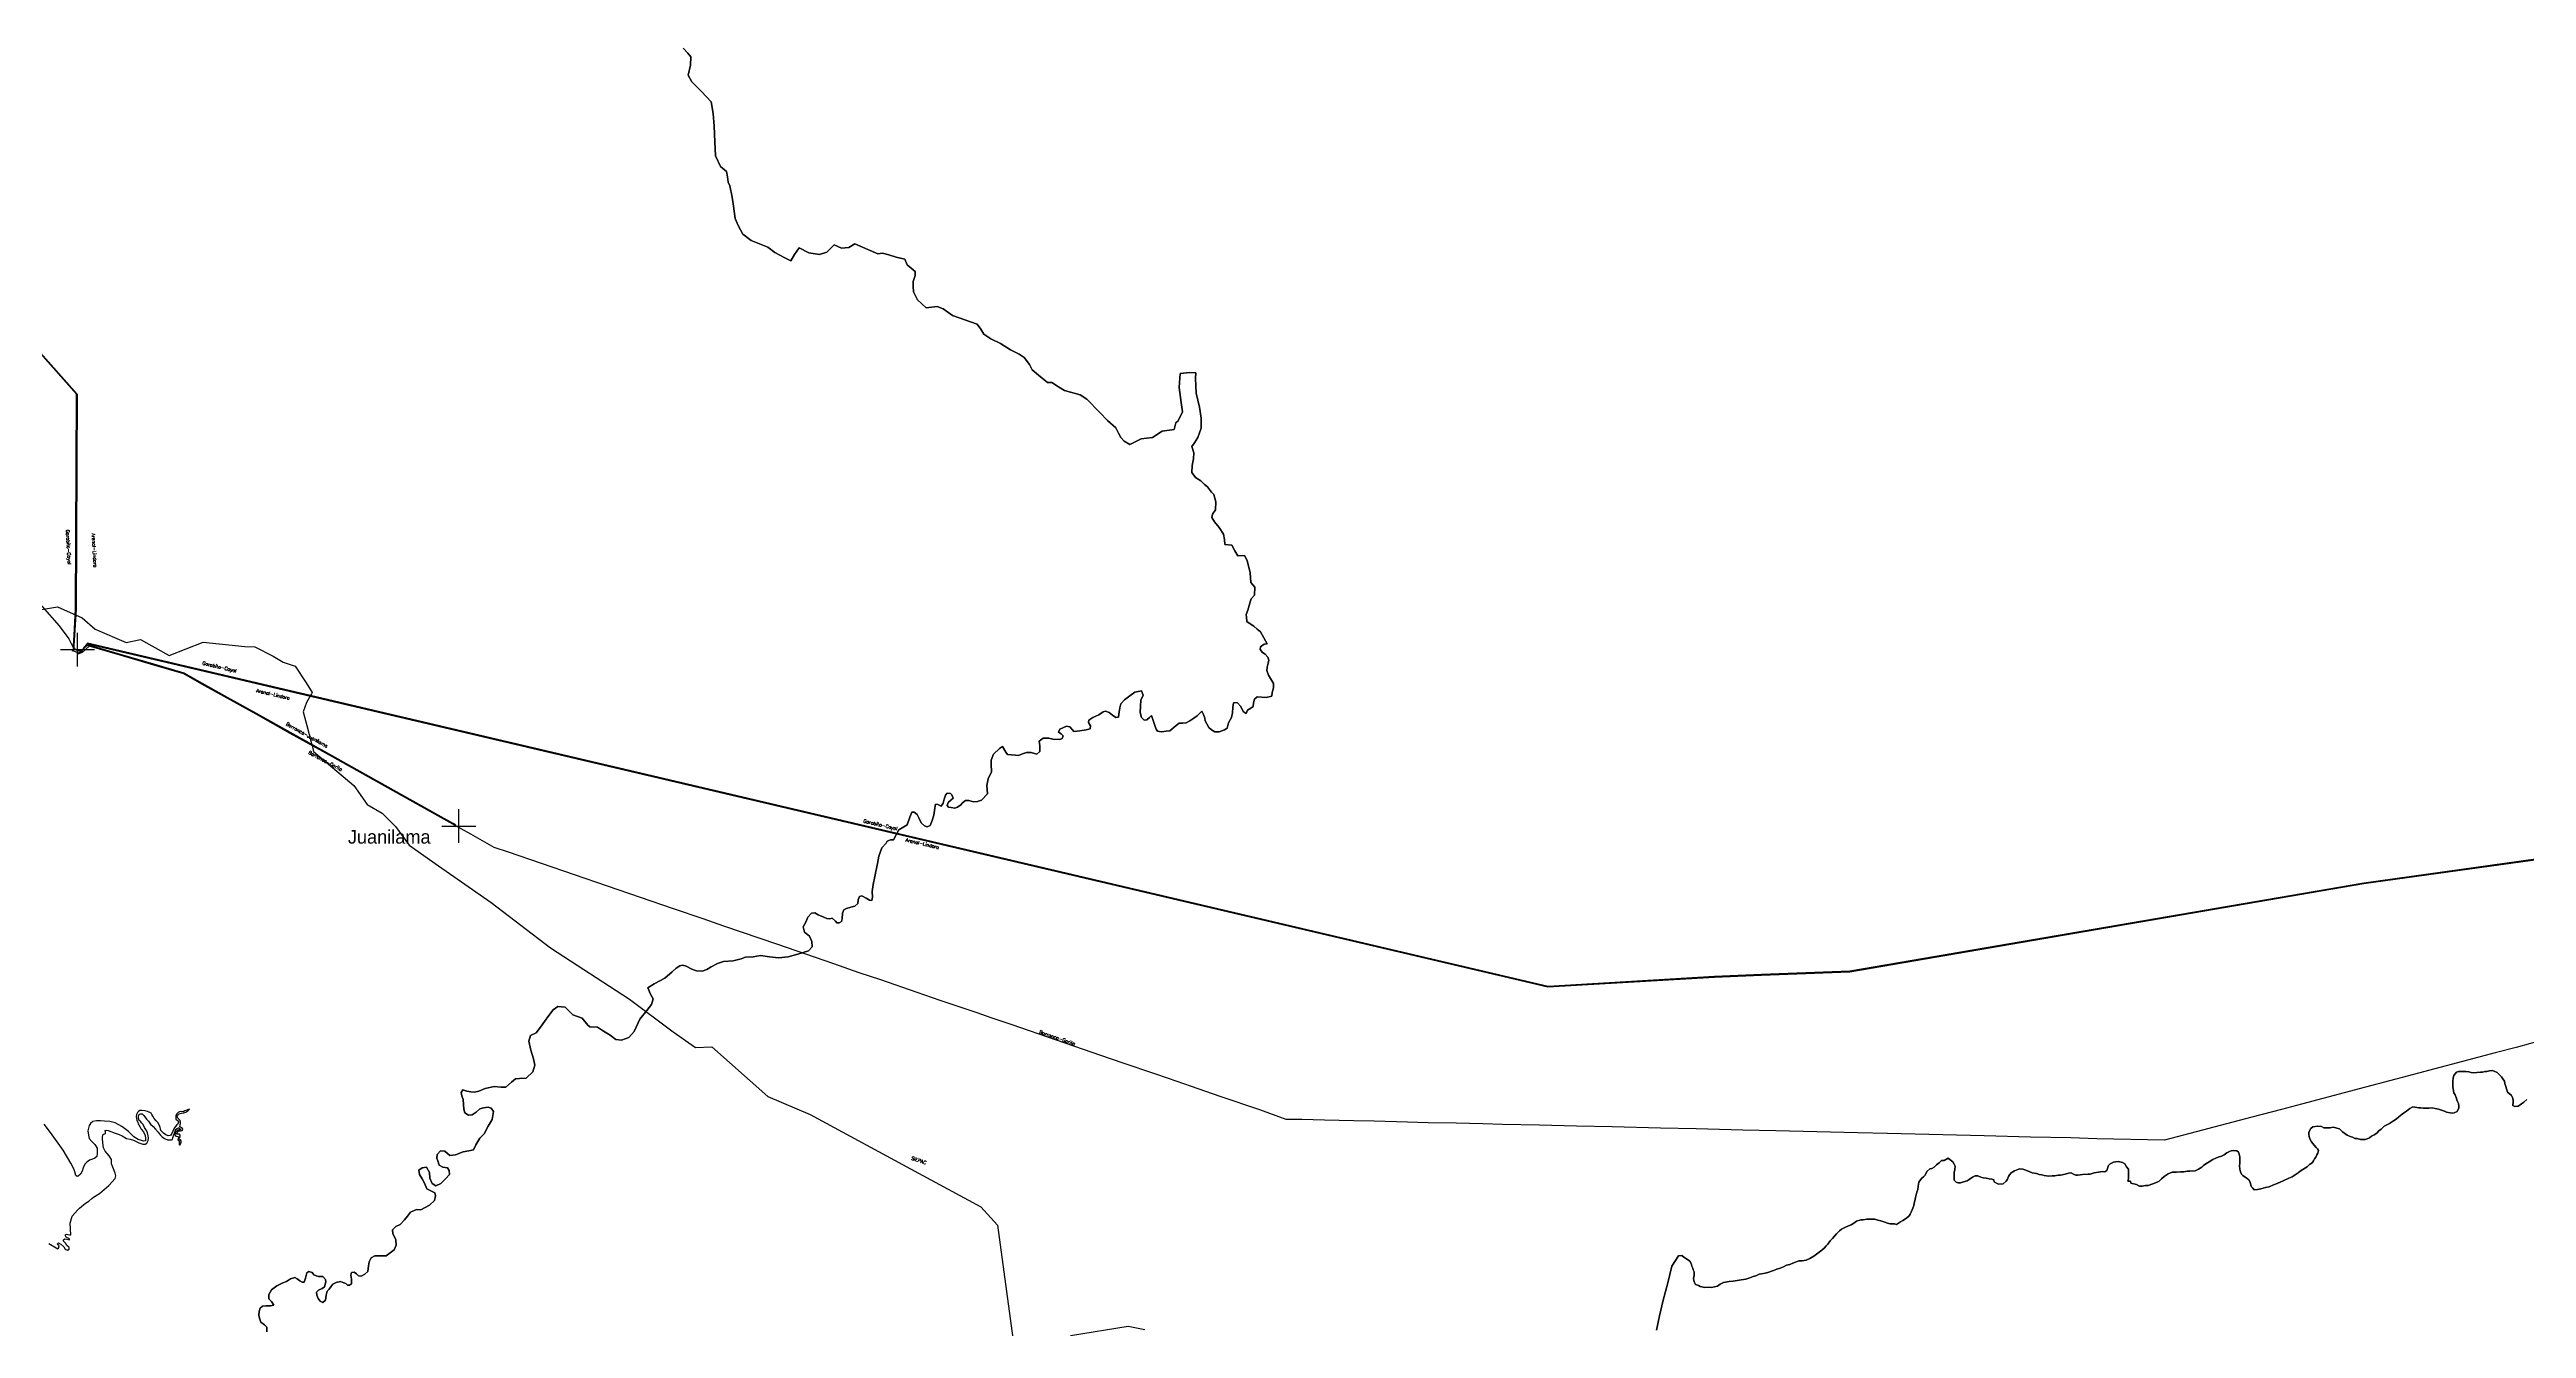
# Model space of a CAD drawing. Extents: x 283583 to 658922, y 889284 to 1241133.
# Drawn here: x 421325 to 457837, y 1094911 to 1113764 of the extents above; entities that cross this region are included whole.
import ezdxf
from ezdxf.enums import TextEntityAlignment as Align

# ---------------------------------------------------------------- set-up
doc = ezdxf.new("R2010")
doc.units = 0
doc.header["$MEASUREMENT"] = 0
for name, color, linetype in [('138 kV', 174, 'Continuous'), ('230 kV', 14, 'Continuous'), ('ALAJUELA', 7, 'Continuous'), ('Circuito', 40, 'Continuous'), ('PUNTARENAS', 7, 'Continuous'), ('SAN JOSE', 7, 'Continuous'), ('Subestaciones', 7, 'Continuous')]:
    doc.layers.add(name, color=color, linetype=linetype)
doc.styles.add('COMPLEX', font='COMPLEX', dxfattribs={"height": 0.2})

# ---------------------------------------------------------------- blocks, each defined once
blk = doc.blocks.new('UNNAMED')
at = {"color": 0}
for p, q in [((-0.5, 0), (0.5, 0)), ((0, -0.5), (0, 0.5))]:
    blk.add_line(p, q, dxfattribs=at)

msp = doc.modelspace()

# ---------------------------------------------------------------- linework, layer by layer
at = {"layer": '138 kV'}
msp.add_lwpolyline([(427315, 1102330), (427275, 1102355), (427274, 1102356), (427100, 1102453), (425737, 1103214), (425500, 1103347), (424878, 1103695), (424376, 1103975), (424136, 1104109), (423904, 1104239), (423578, 1104421), (423310, 1104571), (422865, 1104702), (422369, 1104848), (421906, 1104984), (421825, 1104951)], dxfattribs=at)
at = {"layer": '230 kV'}
for points in [[(421679, 1104950), (421676, 1104979), (421686, 1105131), (421708, 1105515), (421723, 1108683), (417884, 1113009), (417864, 1112995), (417808, 1112952), (417583, 1112668), (417449, 1112597), (417150, 1112440), (417017, 1112371), (416948, 1112205), (416864, 1112003), (416773, 1111786), (416757, 1111507), (416741, 1111216), (416545, 1110943), (416560, 1110912)], [(417887, 1113020), (421732, 1108686), (421717, 1105514), (421694, 1105130), (421685, 1104979), (421683, 1104950), (421664, 1104905)], [(416901, 1110624), (417275, 1110185), (417392, 1110048), (417769, 1109606), (418052, 1109273), (418353, 1108920), (418481, 1108770), (418769, 1108432), (418907, 1108270), (419209, 1107916), (419458, 1107624), (419701, 1107338), (420059, 1106918), (420214, 1106736), (420482, 1106421), (420680, 1106189), (420981, 1105835), (421219, 1105556), (421465, 1105268), (421611, 1105078), (421674, 1104948), (421692, 1104913)], [(421664, 1104905), (421658, 1104892)], [(421664, 1104905), (421750, 1104869), (421797, 1104891), (421888, 1105005), (425024, 1104267), (443413, 1099945), (445869, 1100092), (446563, 1100119), (447864, 1100169), (455438, 1101469), (459167, 1101986), (463526, 1102608), (471106, 1102197), (472621, 1102119), (473461, 1102052), (473861, 1102048), (476344, 1102019), (476592, 1102016), (476588, 1101974), (476564, 1101761), (476610, 1101384), (476563, 1101335), (476570, 1101330), (476604, 1101350)], [(421790, 1104896), (421755, 1104896), (421696, 1104921), (421679, 1104950)], [(421679, 1104950), (421698, 1104925), (421756, 1104901), (421790, 1104896)], [(421679, 1104950), (421700, 1104929), (421758, 1104906), (421790, 1104896)], [(458109, 1099169), (457686, 1099055), (457376, 1098975), (456003, 1098611), (455466, 1098469), (454520, 1098219), (454227, 1098141), (453787, 1098025), (452502, 1097685), (451506, 1097709), (451122, 1097719), (450528, 1097730), (449841, 1097750), (448418, 1097783), (447980, 1097795), (446773, 1097823), (446286, 1097836), (445597, 1097852), (445072, 1097863), (444357, 1097882), (443833, 1097894), (443286, 1097906), (442743, 1097918), (442451, 1097926), (442060, 1097937), (441648, 1097945), (441343, 1097954), (440851, 1097966), (440551, 1097972), (440119, 1097982), (439783, 1097992), (439555, 1097993), (439166, 1098132), (438582, 1098332), (438157, 1098476), (437820, 1098594), (437617, 1098663), (437153, 1098823), (436823, 1098936), (435514, 1099385), (435207, 1099489), (434999, 1099562), (434455, 1099744), (434113, 1099866), (433578, 1100050), (433262, 1100155), (432887, 1100287), (432060, 1100571), (431265, 1100844), (430959, 1100949), (430523, 1101099), (430036, 1101266), (428090, 1101934), (427878, 1102003), (427533, 1102200), (427393, 1102275), (427094, 1102442), (425731, 1103204), (425494, 1103336), (424872, 1103684), (424370, 1103965), (424130, 1104098), (423898, 1104228), (423572, 1104410), (423305, 1104559), (422862, 1104690), (422365, 1104836), (421910, 1104970), (421808, 1104874), (421730, 1104847)], [(459166, 1101995), (455437, 1101477), (447863, 1100178), (446563, 1100128), (445869, 1100101), (443414, 1099953), (425026, 1104276), (421884, 1105015), (421790, 1104896)]]:
    msp.add_lwpolyline(points, dxfattribs=at)
at = {"layer": '230 kV', "color": 16}
for points in [[(421206, 1105512), (421444, 1105548), (421807, 1105385), (421996, 1105222), (422454, 1105021), (422665, 1105067), (423089, 1104831), (423592, 1105028), (424204, 1104962), (424349, 1104959), (424622, 1104823), (424767, 1104734), (424946, 1104674), (425107, 1104427), (425198, 1104288), (425185, 1104267), (425171, 1104242), (425111, 1104140), (425063, 1104000), (425116, 1103798), (425181, 1103556), (425192, 1103515), (425194, 1103508), (425195, 1103503), (425218, 1103417), (425813, 1102913), (426007, 1102634), (426227, 1102508), (426427, 1102313), (426627, 1102036), (427061, 1101730), (427837, 1101189), (428712, 1100522), (429876, 1099768), (430519, 1099283), (430849, 1099053), (431086, 1099061), (431915, 1098330), (432535, 1098066), (434132, 1097199), (435051, 1096703), (435300, 1096436), (435523, 1094770)], [(436374, 1094810), (437227, 1094947), (437471, 1094895)]]:
    msp.add_lwpolyline(points, dxfattribs=at)
at = {"layer": 'ALAJUELA', "color": 241}
for points in [[(424530, 1094864), (424529, 1094930), (424492, 1094963), (424440, 1095004), (424420, 1095061), (424409, 1095106), (424413, 1095160), (424431, 1095210), (424466, 1095242), (424517, 1095246), (424581, 1095246), (424633, 1095254), (424597, 1095310), (424556, 1095346), (424559, 1095413), (424597, 1095483), (424676, 1095542), (424765, 1095584), (424816, 1095604), (424879, 1095641), (424939, 1095664), (424974, 1095645), (425015, 1095611), (425047, 1095592), (425080, 1095594), (425100, 1095655), (425120, 1095731), (425149, 1095753), (425196, 1095738), (425222, 1095704), (425254, 1095689), (425291, 1095677), (425352, 1095679), (425393, 1095634), (425398, 1095598), (425377, 1095527), (425344, 1095498), (425291, 1095477), (425261, 1095446), (425266, 1095404), (425284, 1095352), (425314, 1095312), (425353, 1095294), (425394, 1095326), (425404, 1095400), (425419, 1095459), (425446, 1095492), (425470, 1095525), (425503, 1095566), (425551, 1095588), (425613, 1095606), (425663, 1095586), (425692, 1095573), (425719, 1095550), (425748, 1095550), (425777, 1095571), (425774, 1095638), (425765, 1095696), (425777, 1095738), (425814, 1095739), (425851, 1095719), (425881, 1095688), (425917, 1095682), (425971, 1095711), (426015, 1095750), (426029, 1095834), (426037, 1095895), (426067, 1095952), (426119, 1095981), (426187, 1095982), (426236, 1095981), (426285, 1095984), (426347, 1096026), (426404, 1096071), (426435, 1096139), (426430, 1096219), (426385, 1096312), (426381, 1096364), (426431, 1096413), (426492, 1096445), (426559, 1096513), (426603, 1096566), (426648, 1096627), (426736, 1096663), (426799, 1096662), (426925, 1096727), (427000, 1096797), (427017, 1096868), (427007, 1096910), (426887, 1096969), (426852, 1097053), (426820, 1097115), (426777, 1097183), (426767, 1097244), (426817, 1097281), (426880, 1097288), (426928, 1097211), (426932, 1097125), (426963, 1097046), (427021, 1097016), (427093, 1097046), (427162, 1097117), (427220, 1097181), (427217, 1097241), (427190, 1097278), (427123, 1097290), (427068, 1097318), (427047, 1097380), (427033, 1097424), (427039, 1097475), (427089, 1097529), (427152, 1097524), (427227, 1097462), (427308, 1097469), (427423, 1097516), (427508, 1097530), (427574, 1097546), (427610, 1097618), (427669, 1097715), (427731, 1097782), (427789, 1097895), (427850, 1097993), (427868, 1098111), (427834, 1098159), (427791, 1098173), (427724, 1098164), (427666, 1098147), (427614, 1098099), (427557, 1098062), (427500, 1098055), (427449, 1098088), (427433, 1098144), (427428, 1098212), (427420, 1098285), (427402, 1098339), (427391, 1098388), (427418, 1098430), (427477, 1098407), (427533, 1098401), (427591, 1098394), (427655, 1098409), (427745, 1098447), (427881, 1098479), (427984, 1098468), (428053, 1098469), (428133, 1098540), (428194, 1098589), (428252, 1098597), (428352, 1098600), (428447, 1098696), (428478, 1098794), (428458, 1098888), (428420, 1099014), (428390, 1099147), (428415, 1099229), (428499, 1099270), (428560, 1099351), (428621, 1099436), (428686, 1099523), (428747, 1099606), (428820, 1099659), (428926, 1099648), (429040, 1099536), (429176, 1099486), (429261, 1099381), (429289, 1099357), (429403, 1099352), (429493, 1099296), (429590, 1099233), (429671, 1099173), (429758, 1099162), (429864, 1099200), (429945, 1099289), (430028, 1099473), (430130, 1099600), (430197, 1099689), (430222, 1099770), (430183, 1099839), (430143, 1099935), (430237, 1099994), (430395, 1100073), (430503, 1100170), (430564, 1100223), (430616, 1100259), (430659, 1100269), (430709, 1100252), (430792, 1100207), (430862, 1100182), (430945, 1100176), (431013, 1100202), (431076, 1100241), (431173, 1100290), (431258, 1100319), (431401, 1100329), (431522, 1100362), (431586, 1100383), (431699, 1100392), (431806, 1100410), (431936, 1100389), (432070, 1100375), (432214, 1100391), (432356, 1100430), (432511, 1100477), (432565, 1100538), (432564, 1100616), (432526, 1100694), (432455, 1100755), (432434, 1100831), (432473, 1100903), (432505, 1100973), (432556, 1101032), (432607, 1101040), (432656, 1101011), (432738, 1100973), (432781, 1100956), (432828, 1100950), (432863, 1100960), (432911, 1100916), (432929, 1100892), (432966, 1100892), (433001, 1100912), (433010, 1100952), (433016, 1101035), (433036, 1101081), (433074, 1101104), (433139, 1101123), (433198, 1101135), (433240, 1101175), (433247, 1101230), (433263, 1101281), (433301, 1101291), (433365, 1101252), (433412, 1101223), (433448, 1101218), (433454, 1101268), (433453, 1101354), (433465, 1101458), (433490, 1101576), (433529, 1101764), (433549, 1101873), (433595, 1101995), (433660, 1102063), (433673, 1102097), (433722, 1102113), (433765, 1102112), (433845, 1102262), (433965, 1102336), (434005, 1102448), (434035, 1102523), (434072, 1102523), (434116, 1102488), (434146, 1102431), (434174, 1102364), (434221, 1102322), (434263, 1102307), (434306, 1102325), (434334, 1102401), (434360, 1102477), (434377, 1102579), (434387, 1102640), (434421, 1102635), (434468, 1102611), (434500, 1102653), (434514, 1102716), (434531, 1102771), (434555, 1102804), (434604, 1102798), (434625, 1102780), (434644, 1102727), (434609, 1102699), (434571, 1102664), (434557, 1102622), (434578, 1102598), (434617, 1102589), (434669, 1102582), (434710, 1102598), (434759, 1102629), (434783, 1102658), (434826, 1102693), (434876, 1102692), (434943, 1102674), (435005, 1102679), (435064, 1102698), (435152, 1102793), (435142, 1102915), (435161, 1103012), (435211, 1103116), (435204, 1103230), (435207, 1103291), (435240, 1103379), (435327, 1103461), (435372, 1103488), (435420, 1103407), (435448, 1103370), (435564, 1103360), (435610, 1103358), (435667, 1103380), (435726, 1103402), (435795, 1103401), (435845, 1103385), (435880, 1103375), (435924, 1103417), (435923, 1103499), (435911, 1103570), (435974, 1103615), (436057, 1103615), (436115, 1103599), (436220, 1103595), (436252, 1103609), (436265, 1103647), (436235, 1103678), (436197, 1103703), (436218, 1103744), (436264, 1103763), (436317, 1103789), (436364, 1103782), (436398, 1103741), (436426, 1103712), (436512, 1103723), (436604, 1103736), (436663, 1103751), (436671, 1103796), (436640, 1103844), (436647, 1103880), (436705, 1103917), (436794, 1103956), (436855, 1104000), (436893, 1104010), (436943, 1103989), (436995, 1103951), (437045, 1103919), (437083, 1103924), (437089, 1103966), (437101, 1104061), (437115, 1104117), (437173, 1104180), (437250, 1104238), (437324, 1104293), (437373, 1104301), (437423, 1104310), (437444, 1104247), (437414, 1104173), (437409, 1104086), (437402, 1103993), (437422, 1103919), (437460, 1103878), (437501, 1103884), (437541, 1103918), (437570, 1103945), (437616, 1103799), (437638, 1103746), (437655, 1103718), (437716, 1103707), (437785, 1103714), (437841, 1103723), (437933, 1103798), (437977, 1103835), (438028, 1103835), (438078, 1103841), (438133, 1103867), (438194, 1103910), (438241, 1103944), (438309, 1104010), (438336, 1103963), (438354, 1103908), (438362, 1103869), (438385, 1103825), (438414, 1103768), (438455, 1103738), (438501, 1103706), (438568, 1103707), (438644, 1103736), (438686, 1103762), (438703, 1103839), (438746, 1103919), (438764, 1103988), (438766, 1104063), (438779, 1104133), (438832, 1104139), (438887, 1104080), (438920, 1104008), (438964, 1103979), (438986, 1104028), (439035, 1104054), (439068, 1104078), (439071, 1104136), (439087, 1104190), (439126, 1104221), (439258, 1104214), (439341, 1104230), (439349, 1104286), (439366, 1104355), (439365, 1104418), (439294, 1104542), (439271, 1104613), (439274, 1104659), (439289, 1104720), (439300, 1104762), (439286, 1104807), (439244, 1104852), (439203, 1104877), (439171, 1104921), (439178, 1104960), (439230, 1104998), (439272, 1105005), (439174, 1105179), (439124, 1105222), (439077, 1105265), (439024, 1105299), (438976, 1105332), (438967, 1105397), (438964, 1105438), (438987, 1105501), (439020, 1105602), (439027, 1105636), (439036, 1105667), (439088, 1105723), (439092, 1105841), (439034, 1105908), (439023, 1106050), (438980, 1106232), (438941, 1106304), (438842, 1106303), (438797, 1106373), (438752, 1106458), (438652, 1106470), (438644, 1106544), (438631, 1106619), (438568, 1106719), (438496, 1106801), (438459, 1106866), (438467, 1106917), (438514, 1106981), (438517, 1107098), (438489, 1107205), (438451, 1107241), (438392, 1107317), (438352, 1107353), (438298, 1107406), (438218, 1107454), (438164, 1107531), (438166, 1107633), (438188, 1107731), (438192, 1107821), (438161, 1107913), (438201, 1107968), (438254, 1108045), (438302, 1108183), (438301, 1108329), (438276, 1108492), (438227, 1108698), (438217, 1108914), (438220, 1108999), (438133, 1109005), (437993, 1108991), (437979, 1108783), (438004, 1108560), (438025, 1108423), (437961, 1108290), (437927, 1108262), (437901, 1108164), (437725, 1108140), (437583, 1108047), (437418, 1108025), (437250, 1107942), (437167, 1107990), (437115, 1108045), (437081, 1108109), (437044, 1108190), (436920, 1108296), (436806, 1108414), (436614, 1108611), (436515, 1108672), (436284, 1108740), (436197, 1108794), (436100, 1108857), (436036, 1108856), (435904, 1108964), (435811, 1109042), (435771, 1109123), (435691, 1109227), (435618, 1109275), (435492, 1109336), (435344, 1109433), (435200, 1109501), (435096, 1109571), (435055, 1109644), (434998, 1109717), (434637, 1109844), (434496, 1109940), (434411, 1109974), (434247, 1109959), (434118, 1110077), (434059, 1110194), (434055, 1110274), (434055, 1110343), (434087, 1110431), (434085, 1110492), (433965, 1110592), (433935, 1110672), (433807, 1110704), (433697, 1110739), (433603, 1110762), (433534, 1110755), (433389, 1110819), (433194, 1110902), (433106, 1110846), (432998, 1110836), (432891, 1110887), (432781, 1110777), (432673, 1110741), (432519, 1110769), (432377, 1110839), (432307, 1110745), (432252, 1110649), (432164, 1110692), (432016, 1110772), (431915, 1110852), (431669, 1110949), (431547, 1111041), (431478, 1111172), (431431, 1111276), (431409, 1111453), (431389, 1111589), (431353, 1111753), (431329, 1111807), (431317, 1111887), (431303, 1111965), (431217, 1112040), (431140, 1112195), (431132, 1112406), (431121, 1112634), (431107, 1112823), (431079, 1112992), (430935, 1113148), (430791, 1113290), (430740, 1113389), (430771, 1113533), (430777, 1113658), (430733, 1113712), (430666, 1113784)], [(457844, 1098286), (457798, 1098245), (457745, 1098207), (457713, 1098187), (457667, 1098185), (457636, 1098196), (457641, 1098251), (457640, 1098280), (457631, 1098314), (457616, 1098344), (457576, 1098380), (457555, 1098397), (457545, 1098428), (457526, 1098493), (457520, 1098524), (457512, 1098555), (457488, 1098593), (457470, 1098619), (457440, 1098649), (457407, 1098687), (457360, 1098706), (457330, 1098714), (457293, 1098709), (457254, 1098699), (457223, 1098699), (457189, 1098689), (457160, 1098689), (457103, 1098685), (457062, 1098682), (457022, 1098684), (456986, 1098694), (456943, 1098698), (456912, 1098698), (456871, 1098698), (456833, 1098701), (456804, 1098689), (456767, 1098642), (456757, 1098608), (456752, 1098557), (456752, 1098477), (456760, 1098414), (456768, 1098384), (456786, 1098353), (456799, 1098315), (456810, 1098284), (456820, 1098256), (456836, 1098229), (456840, 1098192), (456840, 1098162), (456817, 1098111), (456770, 1098088), (456742, 1098087), (456712, 1098090), (456658, 1098102), (456627, 1098116), (456571, 1098136), (456541, 1098145), (456492, 1098156), (456446, 1098165), (456399, 1098161), (456350, 1098158), (456317, 1098158), (456282, 1098165), (456252, 1098165), (456164, 1098180), (456117, 1098153), (456094, 1098135), (456066, 1098116), (456023, 1098087), (456003, 1098069), (455956, 1098030), (455914, 1097997), (455875, 1097971), (455816, 1097931), (455740, 1097894), (455697, 1097851), (455660, 1097824), (455630, 1097791), (455592, 1097765), (455551, 1097744), (455522, 1097722), (455489, 1097707), (455461, 1097696), (455433, 1097696), (455390, 1097698), (455343, 1097711), (455305, 1097714), (455274, 1097729), (455236, 1097742), (455196, 1097761), (455161, 1097784), (455123, 1097810), (455082, 1097852), (454986, 1097880), (454942, 1097871), (454911, 1097870), (454880, 1097870), (454852, 1097871), (454814, 1097889), (454763, 1097893), (454687, 1097882), (454657, 1097859), (454631, 1097803), (454631, 1097770), (454635, 1097739), (454644, 1097707), (454669, 1097661), (454688, 1097636), (454709, 1097613), (454737, 1097579), (454758, 1097561), (454771, 1097533), (454760, 1097494), (454745, 1097470), (454731, 1097438), (454714, 1097413), (454696, 1097384), (454677, 1097355), (454638, 1097327), (454605, 1097296), (454581, 1097281), (454501, 1097230), (454472, 1097206), (454440, 1097185), (454412, 1097165), (454384, 1097146), (454333, 1097128), (454251, 1097088), (454204, 1097066), (454139, 1097037), (454108, 1097031), (454042, 1097000), (453992, 1096990), (453923, 1096970), (453874, 1096961), (453822, 1096957), (453801, 1096978), (453782, 1096998), (453774, 1097026), (453762, 1097067), (453743, 1097104), (453720, 1097123), (453690, 1097141), (453655, 1097167), (453636, 1097187), (453621, 1097221), (453611, 1097261), (453607, 1097307), (453611, 1097348), (453613, 1097396), (453611, 1097443), (453604, 1097480), (453590, 1097509), (453565, 1097531), (453520, 1097535), (453486, 1097530), (453457, 1097522), (453419, 1097501), (453383, 1097469), (453342, 1097453), (453291, 1097435), (453257, 1097423), (453215, 1097402), (453160, 1097370), (453108, 1097340), (453074, 1097314), (453050, 1097291), (453027, 1097276), (453003, 1097259), (452951, 1097234), (452876, 1097228), (452834, 1097228), (452787, 1097218), (452739, 1097221), (452677, 1097214), (452616, 1097214), (452553, 1097192), (452496, 1097151), (452455, 1097117), (452421, 1097085), (452392, 1097067), (452329, 1097045), (452261, 1097020), (452223, 1097020), (452172, 1097008), (452132, 1097010), (452086, 1097033), (452006, 1097051), (452000, 1097084), (451963, 1097081), (451968, 1097119), (451972, 1097145), (451972, 1097258), (451942, 1097293), (451915, 1097338), (451880, 1097357), (451824, 1097375), (451778, 1097369), (451747, 1097362), (451699, 1097337), (451672, 1097310), (451668, 1097282), (451649, 1097240), (451624, 1097219), (451587, 1097225), (451530, 1097214), (451465, 1097204), (451403, 1097185), (451374, 1097185), (451292, 1097179), (451226, 1097171), (451196, 1097171), (451160, 1097188), (451127, 1097204), (451085, 1097202), (451035, 1097185), (450968, 1097173), (450935, 1097172), (450885, 1097163), (450844, 1097160), (450792, 1097155), (450762, 1097160), (450725, 1097167), (450694, 1097176), (450653, 1097182), (450613, 1097196), (450550, 1097204), (450518, 1097218), (450459, 1097246), (450412, 1097259), (450369, 1097263), (450337, 1097253), (450291, 1097235), (450242, 1097206), (450215, 1097178), (450201, 1097151), (450189, 1097113), (450168, 1097081), (450125, 1097045), (450052, 1097038), (450025, 1097051), (449992, 1097074), (449985, 1097101), (449958, 1097112), (449917, 1097118), (449874, 1097125), (449826, 1097130), (449796, 1097141), (449750, 1097160), (449711, 1097160), (449672, 1097140), (449622, 1097109), (449590, 1097086), (449537, 1097071), (449495, 1097057), (449462, 1097056), (449428, 1097066), (449400, 1097096), (449400, 1097138), (449402, 1097167), (449402, 1097208), (449411, 1097255), (449413, 1097306), (449403, 1097334), (449383, 1097367), (449342, 1097398), (449314, 1097423), (449252, 1097387), (449216, 1097386), (449178, 1097355), (449142, 1097323), (449104, 1097291), (449070, 1097269), (449042, 1097263), (448997, 1097224), (448972, 1097173), (448950, 1097146), (448926, 1097129), (448903, 1097100), (448879, 1097066), (448869, 1097011), (448864, 1096959), (448850, 1096921), (448842, 1096882), (448831, 1096843), (448820, 1096795), (448811, 1096758), (448806, 1096725), (448792, 1096683), (448768, 1096627), (448754, 1096597), (448738, 1096573), (448698, 1096536), (448644, 1096501), (448610, 1096483), (448549, 1096445), (448522, 1096456), (448459, 1096456), (448419, 1096463), (448380, 1096477), (448321, 1096496), (448275, 1096507), (448231, 1096523), (448182, 1096521), (448143, 1096521), (448114, 1096523), (448057, 1096515), (448025, 1096513), (447959, 1096491), (447921, 1096464), (447884, 1096441), (447841, 1096425), (447788, 1096399), (447742, 1096375), (447712, 1096352), (447667, 1096306), (447638, 1096270), (447605, 1096238), (447575, 1096203), (447537, 1096156), (447516, 1096130), (447487, 1096099), (447449, 1096066), (447330, 1095976), (447273, 1095945), (447217, 1095919), (447159, 1095909), (447113, 1095906), (447064, 1095891), (447023, 1095873), (446976, 1095854), (446928, 1095842), (446885, 1095822), (446836, 1095802), (446788, 1095784), (446739, 1095765), (446656, 1095736), (446616, 1095725), (446563, 1095715), (446528, 1095712), (446476, 1095686), (446436, 1095679), (446390, 1095660), (446331, 1095638), (446263, 1095630), (446201, 1095619), (446144, 1095607), (446086, 1095604), (446001, 1095591), (445953, 1095562), (445911, 1095536), (445868, 1095524), (445826, 1095514), (445783, 1095521), (445726, 1095516), (445656, 1095529), (445632, 1095545), (445588, 1095560), (445574, 1095587), (445561, 1095616), (445559, 1095649), (445569, 1095690), (445568, 1095745), (445555, 1095774), (445549, 1095801), (445536, 1095831), (445523, 1095870), (445502, 1095905), (445456, 1095937), (445417, 1095961), (445384, 1095988), (445339, 1095980), (445240, 1095829), (445179, 1095582), (445111, 1095330), (445057, 1095098), (445015, 1094885)]]:
    msp.add_lwpolyline(points, dxfattribs=at)
at = {"layer": 'PUNTARENAS', "color": 241}
for points in [[(430666, 1113784), (430733, 1113712), (430777, 1113658), (430771, 1113533), (430740, 1113389), (430791, 1113290), (430935, 1113148), (431079, 1112992), (431107, 1112823), (431121, 1112634), (431132, 1112406), (431140, 1112195), (431217, 1112040), (431303, 1111965), (431317, 1111887), (431329, 1111807), (431353, 1111753), (431389, 1111589), (431409, 1111453), (431431, 1111276), (431478, 1111172), (431547, 1111041), (431669, 1110949), (431915, 1110852), (432016, 1110772), (432164, 1110692), (432252, 1110649), (432307, 1110745), (432377, 1110839), (432519, 1110769), (432673, 1110741), (432781, 1110777), (432891, 1110887), (432998, 1110836), (433106, 1110846), (433194, 1110902), (433389, 1110819), (433534, 1110755), (433603, 1110762), (433697, 1110739), (433807, 1110704), (433935, 1110672), (433965, 1110592), (434085, 1110492), (434087, 1110431), (434055, 1110343), (434055, 1110274), (434059, 1110194), (434118, 1110077), (434247, 1109959), (434411, 1109974), (434496, 1109940), (434637, 1109844), (434998, 1109717), (435055, 1109644), (435096, 1109571), (435200, 1109501), (435344, 1109433), (435492, 1109336), (435618, 1109275), (435691, 1109227), (435771, 1109123), (435811, 1109042), (435904, 1108964), (436036, 1108856), (436100, 1108857), (436197, 1108794), (436284, 1108740), (436515, 1108672), (436614, 1108611), (436806, 1108414), (436920, 1108296), (437044, 1108190), (437081, 1108109), (437115, 1108045), (437167, 1107990), (437250, 1107942), (437418, 1108025), (437583, 1108047), (437725, 1108140), (437901, 1108164), (437927, 1108262), (437961, 1108290), (438025, 1108423), (438004, 1108560), (437979, 1108783), (437993, 1108991), (438133, 1109005), (438220, 1108999), (438217, 1108914), (438227, 1108698), (438276, 1108492), (438301, 1108329), (438302, 1108183), (438254, 1108045), (438201, 1107968), (438161, 1107913), (438192, 1107821), (438188, 1107731), (438166, 1107633), (438164, 1107531), (438218, 1107454), (438298, 1107406), (438352, 1107353), (438392, 1107317), (438451, 1107241), (438489, 1107205), (438517, 1107098), (438514, 1106981), (438467, 1106917), (438459, 1106866), (438496, 1106801), (438568, 1106719), (438631, 1106619), (438644, 1106544), (438652, 1106470), (438752, 1106458), (438797, 1106373), (438842, 1106303), (438941, 1106304), (438980, 1106232), (439023, 1106050), (439034, 1105908), (439092, 1105841), (439088, 1105723), (439036, 1105667), (439027, 1105636), (439020, 1105602), (438987, 1105501), (438964, 1105438), (438967, 1105397), (438976, 1105332), (439024, 1105299), (439077, 1105265), (439124, 1105222), (439174, 1105179), (439272, 1105005), (439230, 1104998), (439178, 1104960), (439171, 1104921), (439203, 1104877), (439244, 1104852), (439286, 1104807), (439300, 1104762), (439289, 1104720), (439274, 1104659), (439271, 1104613), (439294, 1104542), (439365, 1104418), (439366, 1104355), (439349, 1104286), (439341, 1104230), (439258, 1104214), (439126, 1104221), (439087, 1104190), (439071, 1104136), (439068, 1104078), (439035, 1104054), (438986, 1104028), (438964, 1103979), (438920, 1104008), (438887, 1104080), (438832, 1104139), (438779, 1104133), (438766, 1104063), (438764, 1103988), (438746, 1103919), (438703, 1103839), (438686, 1103762), (438644, 1103736), (438568, 1103707), (438501, 1103706), (438455, 1103738), (438414, 1103768), (438385, 1103825), (438362, 1103869), (438354, 1103908), (438336, 1103963), (438309, 1104010), (438241, 1103944), (438194, 1103910), (438133, 1103867), (438078, 1103841), (438028, 1103835), (437977, 1103835), (437933, 1103798), (437841, 1103723), (437785, 1103714), (437716, 1103707), (437655, 1103718), (437638, 1103746), (437616, 1103799), (437570, 1103945), (437541, 1103918), (437501, 1103884), (437460, 1103878), (437422, 1103919), (437402, 1103993), (437409, 1104086), (437414, 1104173), (437444, 1104247), (437423, 1104310), (437373, 1104301), (437324, 1104293), (437250, 1104238), (437173, 1104180), (437115, 1104117), (437101, 1104061), (437089, 1103966), (437083, 1103924), (437045, 1103919), (436995, 1103951), (436943, 1103989), (436893, 1104010), (436855, 1104000), (436794, 1103956), (436705, 1103917), (436647, 1103880), (436640, 1103844), (436671, 1103796), (436663, 1103751), (436604, 1103736), (436512, 1103723), (436426, 1103712), (436398, 1103741), (436364, 1103782), (436317, 1103789), (436264, 1103763), (436218, 1103744), (436197, 1103703), (436235, 1103678), (436265, 1103647), (436252, 1103609), (436220, 1103595), (436115, 1103599), (436057, 1103615), (435974, 1103615), (435911, 1103570), (435923, 1103499), (435924, 1103417), (435880, 1103375), (435845, 1103385), (435795, 1103401), (435726, 1103402), (435667, 1103380), (435610, 1103358), (435564, 1103360), (435448, 1103370), (435420, 1103407), (435372, 1103488), (435327, 1103461), (435240, 1103379), (435207, 1103291), (435204, 1103230), (435211, 1103116), (435161, 1103012), (435142, 1102915), (435152, 1102793), (435064, 1102698), (435005, 1102679), (434943, 1102674), (434876, 1102692), (434826, 1102693), (434783, 1102658), (434759, 1102629), (434710, 1102598), (434669, 1102582), (434617, 1102589), (434578, 1102598), (434557, 1102622), (434571, 1102664), (434609, 1102699), (434644, 1102727), (434625, 1102780), (434604, 1102798), (434555, 1102804), (434531, 1102771), (434514, 1102716), (434500, 1102653), (434468, 1102611), (434421, 1102635), (434387, 1102640), (434377, 1102579), (434360, 1102477), (434334, 1102401), (434306, 1102325), (434263, 1102307), (434221, 1102322), (434174, 1102364), (434146, 1102431), (434116, 1102488), (434072, 1102523), (434035, 1102523), (434005, 1102448), (433965, 1102336), (433845, 1102262), (433765, 1102112), (433722, 1102113), (433673, 1102097), (433660, 1102063), (433595, 1101995), (433549, 1101873), (433529, 1101764), (433490, 1101576), (433465, 1101458), (433453, 1101354), (433454, 1101268), (433448, 1101218), (433412, 1101223), (433365, 1101252), (433301, 1101291), (433263, 1101281), (433247, 1101230), (433240, 1101175), (433198, 1101135), (433139, 1101123), (433074, 1101104), (433036, 1101081), (433016, 1101035), (433010, 1100952), (433001, 1100912), (432966, 1100892), (432929, 1100892), (432911, 1100916), (432863, 1100960), (432828, 1100950), (432781, 1100956), (432738, 1100973), (432656, 1101011), (432607, 1101040), (432556, 1101032), (432505, 1100973), (432473, 1100903), (432434, 1100831), (432455, 1100755), (432526, 1100694), (432564, 1100616), (432565, 1100538), (432511, 1100477), (432356, 1100430), (432214, 1100391), (432070, 1100375), (431936, 1100389), (431806, 1100410), (431699, 1100392), (431586, 1100383), (431522, 1100362), (431401, 1100329), (431258, 1100319), (431173, 1100290), (431076, 1100241), (431013, 1100202), (430945, 1100176), (430862, 1100182), (430792, 1100207), (430709, 1100252), (430659, 1100269), (430616, 1100259), (430564, 1100223), (430503, 1100170), (430395, 1100073), (430237, 1099994), (430143, 1099935), (430183, 1099839), (430222, 1099770), (430197, 1099689), (430130, 1099600), (430028, 1099473), (429945, 1099289), (429864, 1099200), (429758, 1099162), (429671, 1099173), (429590, 1099233), (429493, 1099296), (429403, 1099352), (429289, 1099357), (429261, 1099381), (429176, 1099486), (429040, 1099536), (428926, 1099648), (428820, 1099659), (428747, 1099606), (428686, 1099523), (428621, 1099436), (428560, 1099351), (428499, 1099270), (428415, 1099229), (428390, 1099147), (428420, 1099014), (428458, 1098888), (428478, 1098794), (428447, 1098696), (428352, 1098600), (428252, 1098597), (428194, 1098589), (428133, 1098540), (428053, 1098469), (427984, 1098468), (427881, 1098479), (427745, 1098447), (427655, 1098409), (427591, 1098394), (427533, 1098401), (427477, 1098407), (427418, 1098430), (427391, 1098388), (427402, 1098339), (427420, 1098285), (427428, 1098212), (427433, 1098144), (427449, 1098088), (427500, 1098055), (427557, 1098062), (427614, 1098099), (427666, 1098147), (427724, 1098164), (427791, 1098173), (427834, 1098159), (427868, 1098111), (427850, 1097993), (427789, 1097895), (427731, 1097782), (427669, 1097715), (427610, 1097618), (427574, 1097546), (427508, 1097530), (427423, 1097516), (427308, 1097469), (427227, 1097462), (427152, 1097524), (427089, 1097529), (427039, 1097475), (427033, 1097424), (427047, 1097380), (427068, 1097318), (427123, 1097290), (427190, 1097278), (427217, 1097241), (427220, 1097181), (427162, 1097117), (427093, 1097046), (427021, 1097016), (426963, 1097046), (426932, 1097125), (426928, 1097211), (426880, 1097288), (426817, 1097281), (426767, 1097244), (426777, 1097183), (426820, 1097115), (426852, 1097053), (426887, 1096969), (427007, 1096910), (427017, 1096868), (427000, 1096797), (426925, 1096727), (426799, 1096662), (426736, 1096663), (426648, 1096627), (426603, 1096566), (426559, 1096513), (426492, 1096445), (426431, 1096413), (426381, 1096364), (426385, 1096312), (426430, 1096219), (426435, 1096139), (426404, 1096071), (426347, 1096026), (426285, 1095984), (426236, 1095981), (426187, 1095982), (426119, 1095981), (426067, 1095952), (426037, 1095895), (426029, 1095834), (426015, 1095750), (425971, 1095711), (425917, 1095682), (425881, 1095688), (425851, 1095719), (425814, 1095739), (425777, 1095738), (425765, 1095696), (425774, 1095638), (425777, 1095571), (425748, 1095550), (425719, 1095550), (425692, 1095573), (425663, 1095586), (425613, 1095606), (425551, 1095588), (425503, 1095566), (425470, 1095525), (425446, 1095492), (425419, 1095459), (425404, 1095400), (425394, 1095326), (425353, 1095294), (425314, 1095312), (425284, 1095352), (425266, 1095404), (425261, 1095446), (425291, 1095477), (425344, 1095498), (425377, 1095527), (425398, 1095598), (425393, 1095634), (425352, 1095679), (425291, 1095677), (425254, 1095689), (425222, 1095704), (425196, 1095738), (425149, 1095753), (425120, 1095731), (425100, 1095655), (425080, 1095594), (425047, 1095592), (425015, 1095611), (424974, 1095645), (424939, 1095664), (424879, 1095641), (424816, 1095604), (424765, 1095584), (424676, 1095542), (424597, 1095483), (424559, 1095413), (424556, 1095346), (424597, 1095310), (424633, 1095254), (424581, 1095246), (424517, 1095246), (424466, 1095242), (424431, 1095210), (424413, 1095160), (424409, 1095106), (424420, 1095061), (424440, 1095004), (424492, 1094963), (424529, 1094930), (424530, 1094864)], [(421313, 1096166), (421448, 1096087), (421457, 1096096), (421466, 1096129), (421438, 1096152), (421457, 1096175), (421494, 1096152), (421536, 1096115), (421554, 1096078), (421591, 1096064), (421615, 1096082), (421615, 1096105), (421573, 1096138), (421564, 1096166), (421531, 1096198), (421531, 1096217), (421550, 1096235), (421582, 1096226), (421619, 1096217), (421619, 1096231), (421568, 1096258), (421554, 1096286), (421568, 1096300), (421619, 1096291), (421638, 1096291), (421629, 1096462), (421661, 1096569), (421736, 1096657), (421755, 1096676), (421765, 1096683), (421854, 1096756), (421905, 1096786), (421950, 1096825), (421975, 1096848), (422061, 1096901), (422198, 1097018), (422291, 1097121), (422302, 1097160), (422294, 1097200), (422266, 1097264), (422241, 1097339), (422238, 1097404), (422204, 1097454), (422143, 1097527), (422123, 1097574), (422110, 1097650), (422104, 1097711), (422104, 1097733), (422115, 1097775), (422138, 1097778), (422152, 1097784), (422152, 1097803), (422143, 1097828), (422160, 1097834), (422191, 1097831), (422230, 1097814), (422277, 1097795), (422350, 1097769), (422397, 1097753), (422459, 1097714), (422515, 1097702), (422562, 1097685), (422640, 1097646), (422699, 1097629), (422735, 1097629), (422759, 1097643), (422777, 1097682), (422786, 1097715), (422778, 1097753), (422770, 1097796), (422755, 1097830), (422727, 1097876), (422706, 1097916), (422704, 1097916), (422704, 1097916), (422683, 1097942), (422664, 1097965), (422647, 1097976), (422636, 1098010), (422636, 1098031), (422641, 1098054), (422647, 1098069), (422668, 1098077), (422691, 1098073), (422717, 1098050), (422755, 1097999), (422782, 1097965), (422814, 1097925), (422852, 1097889), (422886, 1097848), (422926, 1097804), (422954, 1097768), (422985, 1097734), (423019, 1097711), (423066, 1097694), (423104, 1097694), (423123, 1097692), (423136, 1097698), (423142, 1097721), (423157, 1097764), (423170, 1097806), (423178, 1097826), (423180, 1097812), (423172, 1097768), (423189, 1097747), (423218, 1097740), (423227, 1097734), (423220, 1097713), (423216, 1097692), (423231, 1097679), (423239, 1097677), (423235, 1097656), (423235, 1097624), (423246, 1097615), (423256, 1097626), (423267, 1097656), (423265, 1097677), (423258, 1097694), (423241, 1097694), (423237, 1097704), (423241, 1097719), (423252, 1097738), (423252, 1097761), (423242, 1097774), (423203, 1097774), (423201, 1097785), (423208, 1097802), (423227, 1097819), (423258, 1097823), (423282, 1097829), (423288, 1097846), (423284, 1097861), (423269, 1097871), (423256, 1097880), (423244, 1097886), (423244, 1097888), (423250, 1097910), (423254, 1097935), (423254, 1097958), (423250, 1097979), (423229, 1097996), (423214, 1098011), (423206, 1098034), (423210, 1098053), (423235, 1098073), (423271, 1098085), (423305, 1098089), (423335, 1098098), (423362, 1098119), (423386, 1098144), (423322, 1098119), (423297, 1098106), (423267, 1098108), (423240, 1098106), (423219, 1098094), (423202, 1098077), (423187, 1098051), (423185, 1098020), (423189, 1097996), (423208, 1097984), (423227, 1097965), (423227, 1097950), (423218, 1097924), (423204, 1097912), (423180, 1097888), (423163, 1097863), (423142, 1097821), (423127, 1097785), (423106, 1097757), (423074, 1097749), (423038, 1097768), (423004, 1097789), (422977, 1097819), (422964, 1097831), (422960, 1097855), (422954, 1097876), (422945, 1097901), (422922, 1097946), (422899, 1097973), (422869, 1098005), (422850, 1098039), (422835, 1098064), (422821, 1098083), (422802, 1098096), (422770, 1098111), (422732, 1098120), (422685, 1098124), (422656, 1098124), (422636, 1098111), (422620, 1098096), (422607, 1098067), (422603, 1098029), (422611, 1097984), (422628, 1097946), (422632, 1097929), (422643, 1097912), (422641, 1097912), (422662, 1097880), (422674, 1097849), (422710, 1097808), (422734, 1097758), (422740, 1097713), (422741, 1097677), (422710, 1097671), (422682, 1097680), (422632, 1097699), (422568, 1097736), (422487, 1097817), (422389, 1097890), (422294, 1097943), (422216, 1097962), (422135, 1097965), (422074, 1097971), (422018, 1097974), (421965, 1097963), (421928, 1097935), (421909, 1097904), (421892, 1097823), (421900, 1097762), (421911, 1097711), (421950, 1097666), (421995, 1097622), (422028, 1097569), (422028, 1097493), (422020, 1097448), (421995, 1097423), (421958, 1097407), (421914, 1097390), (421877, 1097365), (421844, 1097331), (421819, 1097278), (421807, 1097228), (421782, 1097186), (421749, 1097155), (421732, 1097151), (421715, 1097164), (421700, 1097221), (421685, 1097265), (421637, 1097348), (421527, 1097541), (421341, 1097801), (421245, 1097924)]]:
    msp.add_lwpolyline(points, dxfattribs=at)
msp.add_lwpolyline([(423208, 1097861), (423225, 1097867), (423230, 1097867), (423235, 1097865), (423256, 1097850), (423252, 1097835), (423220, 1097835), (423189, 1097812), (423184, 1097844)], close=True, dxfattribs=at)
at = {"layer": 'SAN JOSE', "color": 241}
msp.add_lwpolyline([(445015, 1094885), (445057, 1095098), (445111, 1095330), (445179, 1095582), (445240, 1095829), (445339, 1095980), (445384, 1095988), (445417, 1095961), (445456, 1095937), (445502, 1095905), (445523, 1095870), (445536, 1095831), (445549, 1095801), (445555, 1095774), (445568, 1095745), (445569, 1095690), (445559, 1095649), (445561, 1095616), (445574, 1095587), (445588, 1095560), (445632, 1095545), (445656, 1095529), (445726, 1095516), (445783, 1095521), (445826, 1095514), (445868, 1095524), (445911, 1095536), (445953, 1095562), (446001, 1095591), (446086, 1095604), (446144, 1095607), (446201, 1095619), (446263, 1095630), (446331, 1095638), (446390, 1095660), (446436, 1095679), (446476, 1095686), (446528, 1095712), (446563, 1095715), (446616, 1095725), (446656, 1095736), (446739, 1095765), (446788, 1095784), (446836, 1095802), (446885, 1095822), (446928, 1095842), (446976, 1095854), (447023, 1095873), (447064, 1095891), (447113, 1095906), (447159, 1095909), (447217, 1095919), (447273, 1095945), (447330, 1095976), (447449, 1096066), (447487, 1096099), (447516, 1096130), (447537, 1096156), (447575, 1096203), (447605, 1096238), (447638, 1096270), (447667, 1096306), (447712, 1096352), (447742, 1096375), (447788, 1096399), (447841, 1096425), (447884, 1096441), (447921, 1096464), (447959, 1096491), (448025, 1096513), (448057, 1096515), (448114, 1096523), (448143, 1096521), (448182, 1096521), (448231, 1096523), (448275, 1096507), (448321, 1096496), (448380, 1096477), (448419, 1096463), (448459, 1096456), (448522, 1096456), (448549, 1096445), (448610, 1096483), (448644, 1096501), (448698, 1096536), (448738, 1096573), (448754, 1096597), (448768, 1096627), (448792, 1096683), (448806, 1096725), (448811, 1096758), (448820, 1096795), (448831, 1096843), (448842, 1096882), (448850, 1096921), (448864, 1096959), (448869, 1097011), (448879, 1097066), (448903, 1097100), (448926, 1097129), (448950, 1097146), (448972, 1097173), (448997, 1097224), (449042, 1097263), (449070, 1097269), (449104, 1097291), (449142, 1097323), (449178, 1097355), (449216, 1097386), (449252, 1097387), (449314, 1097423), (449342, 1097398), (449383, 1097367), (449403, 1097334), (449413, 1097306), (449411, 1097255), (449402, 1097208), (449402, 1097167), (449400, 1097138), (449400, 1097096), (449428, 1097066), (449462, 1097056), (449495, 1097057), (449537, 1097071), (449590, 1097086), (449622, 1097109), (449672, 1097140), (449711, 1097160), (449750, 1097160), (449796, 1097141), (449826, 1097130), (449874, 1097125), (449917, 1097118), (449958, 1097112), (449985, 1097101), (449992, 1097074), (450025, 1097051), (450052, 1097038), (450125, 1097045), (450168, 1097081), (450189, 1097113), (450201, 1097151), (450215, 1097178), (450242, 1097206), (450291, 1097235), (450337, 1097253), (450369, 1097263), (450412, 1097259), (450459, 1097246), (450518, 1097218), (450550, 1097204), (450613, 1097196), (450653, 1097182), (450694, 1097176), (450725, 1097167), (450762, 1097160), (450792, 1097155), (450844, 1097160), (450885, 1097163), (450935, 1097172), (450968, 1097173), (451035, 1097185), (451085, 1097202), (451127, 1097204), (451160, 1097188), (451196, 1097171), (451226, 1097171), (451292, 1097179), (451374, 1097185), (451403, 1097185), (451465, 1097204), (451530, 1097214), (451587, 1097225), (451624, 1097219), (451649, 1097240), (451668, 1097282), (451672, 1097310), (451699, 1097337), (451747, 1097362), (451778, 1097369), (451824, 1097375), (451880, 1097357), (451915, 1097338), (451942, 1097293), (451972, 1097258), (451972, 1097145), (451968, 1097119), (451963, 1097081), (452000, 1097084), (452006, 1097051), (452086, 1097033), (452132, 1097010), (452172, 1097008), (452223, 1097020), (452261, 1097020), (452329, 1097045), (452392, 1097067), (452421, 1097085), (452455, 1097117), (452496, 1097151), (452553, 1097192), (452616, 1097214), (452677, 1097214), (452739, 1097221), (452787, 1097218), (452834, 1097228), (452876, 1097228), (452951, 1097234), (453003, 1097259), (453027, 1097276), (453050, 1097291), (453074, 1097314), (453108, 1097340), (453160, 1097370), (453215, 1097402), (453257, 1097423), (453291, 1097435), (453342, 1097453), (453383, 1097469), (453419, 1097501), (453457, 1097522), (453486, 1097530), (453520, 1097535), (453565, 1097531), (453590, 1097509), (453604, 1097480), (453611, 1097443), (453613, 1097396), (453611, 1097348), (453607, 1097307), (453611, 1097261), (453621, 1097221), (453636, 1097187), (453655, 1097167), (453690, 1097141), (453720, 1097123), (453743, 1097104), (453762, 1097067), (453774, 1097026), (453782, 1096998), (453801, 1096978), (453822, 1096957), (453874, 1096961), (453923, 1096970), (453992, 1096990), (454042, 1097000), (454108, 1097031), (454139, 1097037), (454204, 1097066), (454251, 1097088), (454333, 1097128), (454384, 1097146), (454412, 1097165), (454440, 1097185), (454472, 1097206), (454501, 1097230), (454581, 1097281), (454605, 1097296), (454638, 1097327), (454677, 1097355), (454696, 1097384), (454714, 1097413), (454731, 1097438), (454745, 1097470), (454760, 1097494), (454771, 1097533), (454758, 1097561), (454737, 1097579), (454709, 1097613), (454688, 1097636), (454669, 1097661), (454644, 1097707), (454635, 1097739), (454631, 1097770), (454631, 1097803), (454657, 1097859), (454687, 1097882), (454763, 1097893), (454814, 1097889), (454852, 1097871), (454880, 1097870), (454911, 1097870), (454942, 1097871), (454986, 1097880), (455082, 1097852), (455123, 1097810), (455161, 1097784), (455196, 1097761), (455236, 1097742), (455274, 1097729), (455305, 1097714), (455343, 1097711), (455390, 1097698), (455433, 1097696), (455461, 1097696), (455489, 1097707), (455522, 1097722), (455551, 1097744), (455592, 1097765), (455630, 1097791), (455660, 1097824), (455697, 1097851), (455740, 1097894), (455816, 1097931), (455875, 1097971), (455914, 1097997), (455956, 1098030), (456003, 1098069), (456023, 1098087), (456066, 1098116), (456094, 1098135), (456117, 1098153), (456164, 1098180), (456252, 1098165), (456282, 1098165), (456317, 1098158), (456350, 1098158), (456399, 1098161), (456446, 1098165), (456492, 1098156), (456541, 1098145), (456571, 1098136), (456627, 1098116), (456658, 1098102), (456712, 1098090), (456742, 1098087), (456770, 1098088), (456817, 1098111), (456840, 1098162), (456840, 1098192), (456836, 1098229), (456820, 1098256), (456810, 1098284), (456799, 1098315), (456786, 1098353), (456768, 1098384), (456760, 1098414), (456752, 1098477), (456752, 1098557), (456757, 1098608), (456767, 1098642), (456804, 1098689), (456833, 1098701), (456871, 1098698), (456912, 1098698), (456943, 1098698), (456986, 1098694), (457022, 1098684), (457062, 1098682), (457103, 1098685), (457160, 1098689), (457189, 1098689), (457223, 1098699), (457254, 1098699), (457293, 1098709), (457330, 1098714), (457360, 1098706), (457407, 1098687), (457440, 1098649), (457470, 1098619), (457488, 1098593), (457512, 1098555), (457520, 1098524), (457526, 1098493), (457545, 1098428), (457555, 1098397), (457576, 1098380), (457616, 1098344), (457631, 1098314), (457640, 1098280), (457641, 1098251), (457636, 1098196), (457667, 1098185), (457713, 1098187), (457745, 1098207), (457798, 1098245), (457844, 1098286)], dxfattribs=at)

# ---------------------------------------------------------------- block references
at = {"layer": 'Subestaciones', "color": 40, "xscale": 500, "yscale": 500, "zscale": 1302.938314}
for p in [(421738, 1104918), (427359, 1102318)]:
    msp.add_blockref('UNNAMED', p, dxfattribs=at)

# ---------------------------------------------------------------- texts
at = {"layer": 'Circuito', "style": 'COMPLEX'}
for s, rotation, p in [('Garabito-Coyol', 273.1697, (421581, 1106429)), ('Arenal-Lindora', 273.2108, (421962, 1106381)), ('Garabito-Coyol', 346.7866, (423824, 1104639)), ('Arenal-Lindora', 346.831, (424615, 1104235)), ('Barranca-Juanilama', -29.2087, (425108, 1103638)), ('Barranca-Garita', 331.6723, (425380, 1103255)), ('Garabito-Coyol', -13.2275, (433567, 1102312)), ('Arenal-Lindora', -13.2275, (434187, 1102034)), ('Barranca-Garita', -18.9559, (436172, 1099172)), ('SIEPAC', -18.9559, (434131, 1097365))]:
    msp.add_text(s, height=50, rotation=rotation, dxfattribs=at).set_placement(p, align=Align.CENTER)
at = {"layer": 'Subestaciones', "color": 30}
msp.add_text('Juanilama', height=200, dxfattribs=at).set_placement((425723, 1102058))

doc.saveas('drawing.dxf')
